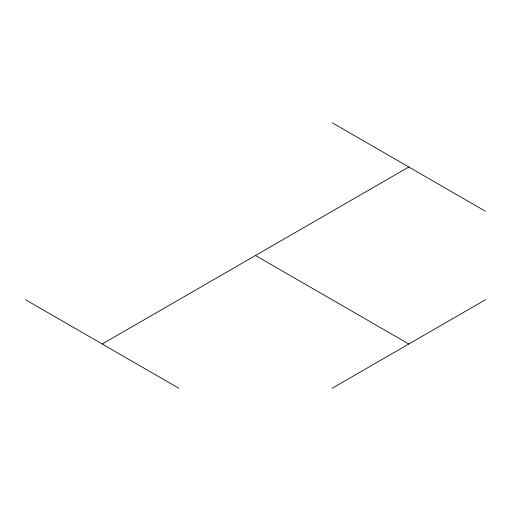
<?xml version="1.0" encoding="UTF-8"?>
<svg xmlns="http://www.w3.org/2000/svg" width="511" height="511" viewBox="0 0 511 511"><rect width="100%" height="100%" fill="white"/><g stroke="black" fill="none" stroke-linecap="round" stroke-linejoin="round"><path stroke-width="0.77" d="M102.2 344.005L408.8 166.995M332.15 388.258L485.45 299.753M332.15 122.742L485.45 211.247M255.5 255.5L408.8 344.005M25.55 299.753L178.85 388.258"/></g></svg>
